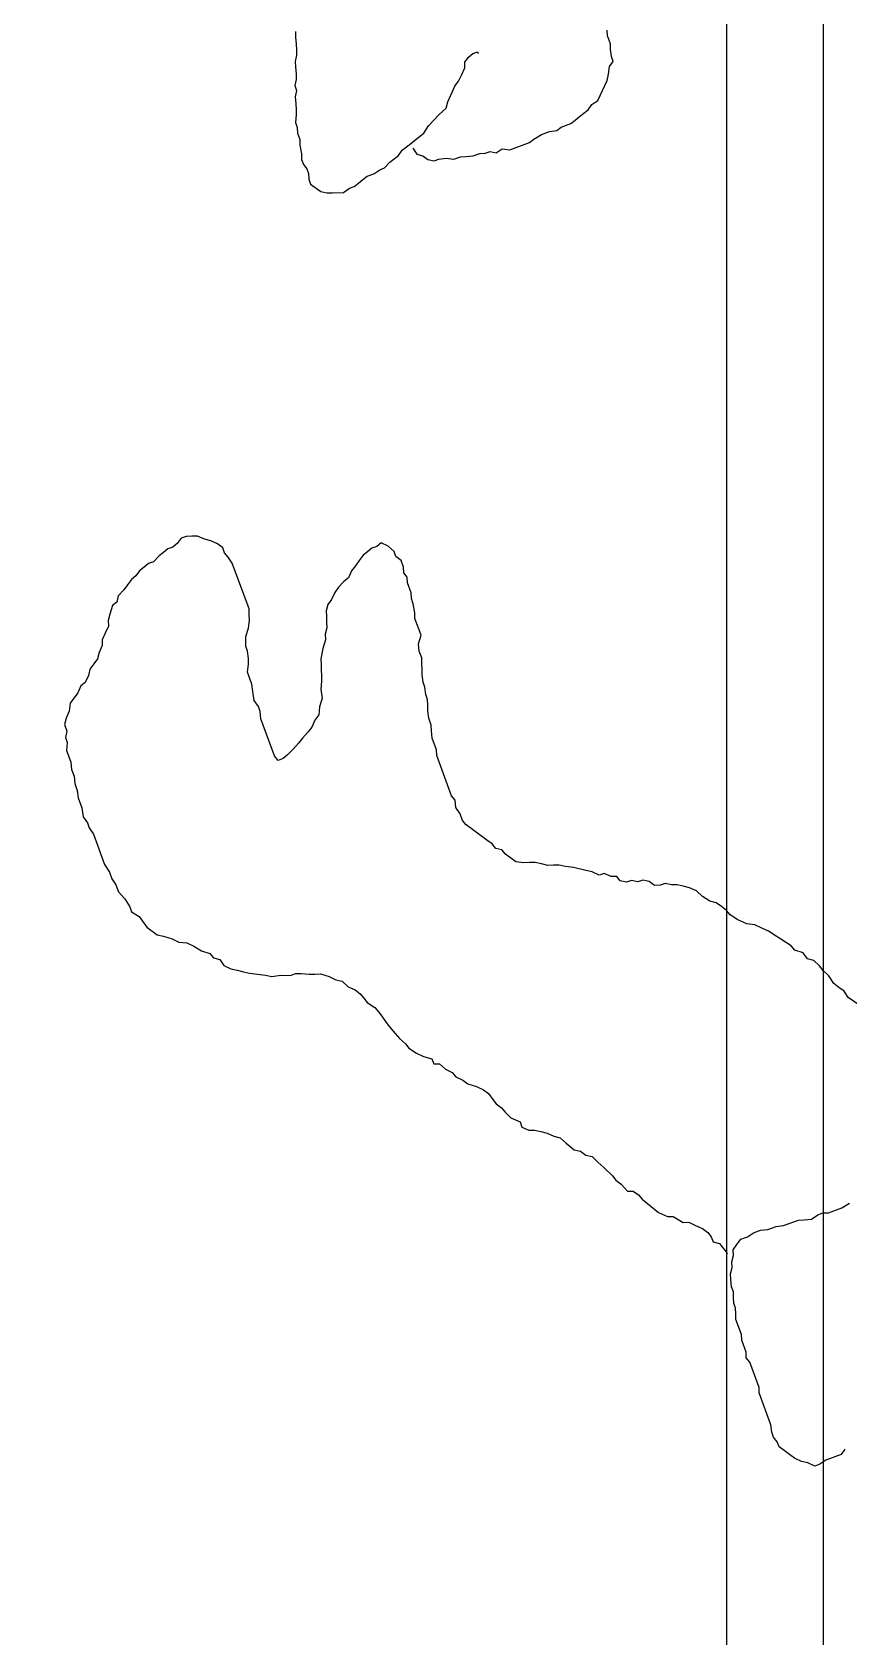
# Model space of a CAD drawing. Header units: millimetres. Extents: x 33350 to 35310, y -217097 to -211540.
# Drawn here: x 34140.99 to 34166.3, y -212691 to -212641.27 of the extents above; entities that cross this region are included whole.
import ezdxf
from ezdxf.enums import TextEntityAlignment as Align

# ---------------------------------------------------------------- set-up
doc = ezdxf.new("R2010")
doc.units = ezdxf.units.MM
doc.header["$LTSCALE"] = 60
doc.header["$MEASUREMENT"] = 0
for name, color, linetype, lineweight in [('-DWG_DETAY1', 7, 'Continuous', 25), ('NO', 7, 'Continuous', 0), ('PLAN', 253, 'Continuous', 0)]:
    doc.layers.add(name, color=color, linetype=linetype, lineweight=lineweight)
doc.layers.add('BL-G', color=102, linetype='Continuous')
doc.layers.add('OC-Mutfak_Ekipman', color=252, linetype='Continuous')
doc.styles.add('ROMANS', font='ROMANSTW.SHX', dxfattribs={"width": 0.8})

# ---------------------------------------------------------------- blocks, each defined once
blk = doc.blocks.new('E_180')
at = {"layer": '-DWG_DETAY1', "color": 0}
blk.add_lwpolyline([(3, -62), (3, -3), (177, -3), (177, -62, -0.414214), (172, -67), (8, -67, -0.414214)], format="xyb", close=True, dxfattribs=at)
blk = doc.blocks.new('EHN180')
at = {"layer": '-DWG_DETAY1', "color": 0}
blk.add_lwpolyline([(9, -9), (171, -9, -0.414214), (174, -12), (174, -61, -0.414214), (171, -64), (9, -64, -0.414214), (6, -61), (6, -12, -0.414214)], format="xyb", close=True, dxfattribs=at)
at = {"layer": 'PLAN', "color": 0, "linetype": 'Continuous'}
blk.add_blockref('E_180', (0, 0), dxfattribs=at)
at = {"layer": 'NO', "linetype": 'Continuous', "style": 'ROMANS', "width": 0.8}
blk.add_attdef('NO', text='', height=10, dxfattribs=at).set_placement((157, -55), align=Align.MIDDLE)
blk = doc.blocks.new('İNSAN-1')
for p, q in [((-19.867, -14.88), (-19.631, -15.204)), ((-33.638, -15.312), (-33.799, -15.43)), ((-26.309, -15.821), (-26.155, -15.405)), ((-26.155, -15.405), (-26.007, -15.163)), ((-19.631, -15.204), (-19.441, -15.333)), ((-19.441, -15.333), (-19.323, -15.494)), ((-33.972, -15.899), (-34.101, -16.088)), ((-33.799, -15.43), (-33.972, -15.899)), ((-26.314, -15.997), (-26.309, -15.821)), ((-19.323, -15.494), (-19.205, -15.656)), ((-19.205, -15.656), (-18.964, -15.804)), ((-18.964, -15.804), (-18.794, -15.985)), ((-34.101, -16.088), (-34.158, -16.244)), ((-34.158, -16.244), (-34.059, -16.458)), ((-26.525, -16.57), (-26.501, -16.342)), ((-26.501, -16.342), (-26.372, -16.153)), ((-26.372, -16.153), (-26.314, -15.997)), ((-18.794, -15.985), (-18.657, -16.095)), ((-18.657, -16.095), (-18.486, -16.276)), ((-18.486, -16.276), (-18.44, -16.47)), ((-34.059, -16.458), (-34.013, -16.653)), ((-34.013, -16.653), (-33.914, -16.867)), ((-33.914, -16.867), (-33.796, -17.028)), ((-26.703, -17.214), (-26.531, -16.745)), ((-26.531, -16.745), (-26.525, -16.57)), ((-18.44, -16.47), (-18.25, -16.599)), ((-18.25, -16.599), (-18.171, -16.865)), ((-18.171, -16.865), (-18.034, -16.975)), ((-33.796, -17.028), (-33.678, -17.19)), ((-33.678, -17.19), (-33.56, -17.352)), ((-33.56, -17.352), (-33.404, -17.409)), ((-26.728, -17.442), (-26.703, -17.214)), ((-18.034, -16.975), (-17.732, -17.441)), ((-33.404, -17.409), (-33.266, -17.519)), ((-33.266, -17.519), (-33.11, -17.577)), ((-33.11, -17.577), (-32.882, -17.601)), ((-32.882, -17.601), (-31.892, -17.966)), ((-26.848, -17.93), (-26.824, -17.702)), ((-26.824, -17.702), (-26.728, -17.442)), ((-17.732, -17.441), (-17.581, -17.674)), ((-17.581, -17.674), (-17.482, -17.888)), ((-17.482, -17.888), (-17.383, -18.102)), ((-31.892, -17.966), (-31.717, -17.971)), ((-31.717, -17.971), (-30.935, -18.259)), ((-30.935, -18.259), (-30.798, -18.369)), ((-30.798, -18.369), (-30.622, -18.374)), ((-30.622, -18.374), (-30.257, -18.508)), ((-27.13, -18.536), (-27.054, -18.327)), ((-27.054, -18.327), (-26.925, -18.138)), ((-26.925, -18.138), (-26.848, -17.93)), ((-17.383, -18.102), (-17.355, -18.348)), ((-17.355, -18.348), (-17.224, -18.633)), ((-30.257, -18.508), (-30.082, -18.514)), ((-30.082, -18.514), (-29.613, -18.687)), ((-29.613, -18.687), (-29.437, -18.692)), ((-29.437, -18.692), (-29.262, -18.698)), ((-29.262, -18.698), (-29.105, -18.755)), ((-29.105, -18.755), (-28.93, -18.761)), ((-28.93, -18.761), (-28.754, -18.766)), ((-28.754, -18.766), (-28.598, -18.824)), ((-28.598, -18.824), (-28.37, -18.848)), ((-28.37, -18.848), (-28.195, -18.854)), ((-28.195, -18.854), (-28, -18.807)), ((-28, -18.807), (-27.824, -18.813)), ((-27.824, -18.813), (-27.63, -18.766)), ((-27.63, -18.766), (-27.454, -18.771)), ((-27.454, -18.771), (-27.292, -18.654)), ((-27.292, -18.654), (-27.13, -18.536)), ((-17.224, -18.633), (-17.073, -18.866)), ((-17.073, -18.866), (-16.936, -18.976)), ((-27.531, -18.98), (-27.583, -18.961)), ((-27.394, -19.089), (-27.531, -18.98)), ((-27.256, -19.199), (-27.394, -19.089)), ((-27.21, -19.394), (-27.256, -19.199)), ((-27.053, -19.451), (-27.21, -19.394)), ((-16.936, -18.976), (-16.818, -19.138)), ((-16.818, -19.138), (-16.7, -19.3)), ((-16.7, -19.3), (-16.653, -19.494)), ((-26.916, -19.561), (-27.053, -19.451)), ((-26.798, -19.723), (-26.916, -19.561)), ((-26.699, -19.937), (-26.798, -19.723)), ((-16.653, -19.494), (-16.502, -19.727)), ((-16.502, -19.727), (-16.332, -19.908)), ((-26.6, -20.15), (-26.699, -19.937)), ((-26.606, -20.326), (-26.6, -20.15)), ((-26.422, -20.63), (-26.606, -20.326)), ((-16.332, -19.908), (-16.233, -20.122)), ((-16.233, -20.122), (-16.186, -20.317)), ((-16.186, -20.317), (-16.14, -20.511)), ((-26.427, -20.806), (-26.422, -20.63)), ((-26.296, -21.091), (-26.427, -20.806)), ((-16.098, -20.881), (-16.156, -21.038)), ((-16.14, -20.511), (-16.145, -20.687)), ((-16.145, -20.687), (-16.098, -20.881)), ((-25.889, -21.595), (-26.296, -21.091)), ((-16.156, -21.038), (-16.161, -21.213)), ((-16.161, -21.213), (-16.043, -21.375)), ((-16.043, -21.375), (-15.996, -21.57)), ((-25.752, -21.705), (-25.889, -21.595)), ((-25.634, -21.867), (-25.752, -21.705)), ((-25.64, -22.042), (-25.634, -21.867)), ((-15.996, -21.57), (-16.054, -21.726)), ((-16.054, -21.726), (-16.007, -21.921)), ((-25.417, -22.242), (-25.64, -22.042)), ((-25.299, -22.404), (-25.417, -22.242)), ((-16.007, -21.921), (-16.065, -22.077)), ((-16.065, -22.077), (-16.018, -22.271)), ((-16.018, -22.271), (-15.881, -22.381)), ((-25.162, -22.514), (-25.299, -22.404)), ((-24.907, -22.785), (-25.162, -22.514)), ((-24.737, -22.966), (-24.907, -22.785)), ((-15.881, -22.381), (-15.886, -22.557)), ((-15.886, -22.557), (-15.788, -22.77)), ((-15.788, -22.77), (-15.845, -22.927)), ((8.16, -22.967), (8.785, -22.678)), ((8.785, -22.678), (8.974, -22.633)), ((8.974, -22.633), (9.215, -22.606)), ((9.215, -22.606), (9.372, -22.491)), ((9.372, -22.491), (9.525, -22.548)), ((9.525, -22.548), (9.746, -22.572)), ((9.746, -22.572), (9.917, -22.577)), ((9.917, -22.577), (10.171, -22.67)), ((10.171, -22.67), (10.342, -22.676)), ((-24.567, -23.147), (-24.737, -22.966)), ((-24.52, -23.341), (-24.567, -23.147)), ((-24.402, -23.503), (-24.52, -23.341)), ((-15.845, -22.927), (-15.746, -23.141)), ((-15.746, -23.141), (-15.699, -23.335)), ((-15.699, -23.335), (-15.606, -23.724)), ((7.77, -23.4), (7.877, -23.266)), ((7.877, -23.266), (8.034, -23.151)), ((8.034, -23.151), (8.16, -22.967)), ((-24.355, -23.698), (-24.402, -23.503)), ((-24.152, -23.95), (-24.355, -23.698)), ((-15.606, -23.724), (-15.579, -23.971)), ((7.337, -24.105), (7.449, -23.8)), ((7.449, -23.8), (7.556, -23.667)), ((7.556, -23.667), (7.663, -23.533)), ((7.663, -23.533), (7.77, -23.4)), ((-23.982, -24.131), (-24.152, -23.95)), ((-23.935, -24.326), (-23.982, -24.131)), ((-23.837, -24.54), (-23.935, -24.326)), ((-15.579, -23.971), (-15.532, -24.166)), ((-15.537, -24.341), (-15.543, -24.517)), ((-15.532, -24.166), (-15.537, -24.341)), ((7.206, -24.46), (7.23, -24.238)), ((7.23, -24.238), (7.337, -24.105)), ((-23.79, -24.734), (-23.837, -24.54)), ((-23.743, -24.929), (-23.79, -24.734)), ((-15.543, -24.517), (-15.496, -24.711)), ((-15.496, -24.711), (-15.449, -24.906)), ((6.969, -24.949), (7.113, -24.714)), ((7.113, -24.714), (7.206, -24.46)), ((-23.749, -25.104), (-23.743, -24.929)), ((-23.65, -25.318), (-23.749, -25.104)), ((-23.493, -25.376), (-23.65, -25.318)), ((-15.455, -25.082), (-15.46, -25.257)), ((-15.46, -25.257), (-15.433, -25.504)), ((-15.449, -24.906), (-15.455, -25.082)), ((6.638, -25.691), (6.862, -25.082)), ((6.862, -25.082), (6.969, -24.949)), ((-23.362, -25.661), (-23.493, -25.376)), ((-23.192, -25.842), (-23.362, -25.661)), ((-23.054, -25.951), (-23.192, -25.842)), ((-15.433, -25.504), (-15.197, -25.827)), ((-15.197, -25.827), (-15.059, -25.937)), ((6.665, -25.931), (6.638, -25.691)), ((-22.936, -26.113), (-23.054, -25.951)), ((-22.799, -26.223), (-22.936, -26.113)), ((-22.61, -26.352), (-22.799, -26.223)), ((-22.492, -26.513), (-22.61, -26.352)), ((-15.059, -25.937), (-15.013, -26.132)), ((-15.013, -26.132), (-14.875, -26.241)), ((-14.875, -26.241), (-14.757, -26.403)), ((6.529, -26.457), (6.585, -26.305)), ((6.539, -26.116), (6.665, -25.931)), ((6.585, -26.305), (6.539, -26.116)), ((-22.393, -26.727), (-22.492, -26.513)), ((-22.313, -26.993), (-22.393, -26.727)), ((-14.757, -26.403), (-14.521, -26.726)), ((-14.521, -26.726), (-14.403, -26.888)), ((6.425, -27.053), (6.449, -26.831)), ((6.449, -26.831), (6.523, -26.628)), ((6.523, -26.628), (6.529, -26.457)), ((9.508, -26.978), (9.615, -26.844)), ((9.615, -26.844), (9.671, -26.692)), ((9.671, -26.692), (9.62, -26.674)), ((-22.195, -27.155), (-22.313, -26.993)), ((-22.097, -27.369), (-22.195, -27.155)), ((-14.403, -26.888), (-14.285, -27.05)), ((-14.285, -27.05), (-14.148, -27.16)), ((-14.148, -27.16), (-13.94, -27.236)), ((-13.94, -27.236), (-13.75, -27.365)), ((6.345, -27.427), (6.42, -27.224)), ((6.42, -27.224), (6.425, -27.053)), ((8.605, -27.395), (8.763, -27.28)), ((8.763, -27.28), (8.971, -27.184)), ((8.971, -27.184), (9.179, -27.087)), ((9.179, -27.087), (9.35, -27.093)), ((9.35, -27.093), (9.508, -26.978)), ((-21.959, -27.478), (-22.097, -27.369)), ((-21.861, -27.692), (-21.959, -27.478)), ((-21.69, -27.873), (-21.861, -27.692)), ((-13.75, -27.365), (-13.523, -27.39)), ((-13.523, -27.39), (-13.386, -27.5)), ((-13.386, -27.5), (-12.135, -27.96)), ((6.372, -27.667), (6.345, -27.427)), ((6.348, -27.889), (6.372, -27.667)), ((7.734, -27.881), (7.929, -27.664)), ((7.929, -27.664), (8.119, -27.619)), ((8.119, -27.619), (8.327, -27.523)), ((8.327, -27.523), (8.605, -27.395)), ((-21.696, -28.049), (-21.69, -27.873)), ((-21.539, -28.106), (-21.696, -28.049)), ((-21.46, -28.372), (-21.539, -28.106)), ((-12.135, -27.96), (-11.959, -27.965)), ((-11.959, -27.965), (-11.594, -28.1)), ((-11.594, -28.1), (-11.367, -28.124)), ((-11.367, -28.124), (-11.191, -28.13)), ((-11.191, -28.13), (-10.983, -28.207)), ((-10.983, -28.207), (-10.755, -28.231)), ((-10.755, -28.231), (-10.579, -28.237)), ((-10.579, -28.237), (-10.404, -28.242)), ((-10.404, -28.242), (-10.248, -28.3)), ((-10.248, -28.3), (-10.02, -28.324)), ((-10.02, -28.324), (-9.864, -28.382)), ((6.292, -28.041), (6.348, -27.889)), ((6.337, -28.231), (6.292, -28.041)), ((6.452, -28.388), (6.337, -28.231)), ((7.155, -28.359), (7.382, -28.212)), ((7.382, -28.212), (7.558, -28.046)), ((7.558, -28.046), (7.734, -27.881)), ((-21.361, -28.586), (-21.46, -28.372)), ((-21.21, -28.819), (-21.361, -28.586)), ((-21.073, -28.929), (-21.21, -28.819)), ((-9.864, -28.382), (-9.636, -28.407)), ((-9.636, -28.407), (-9.46, -28.412)), ((-9.46, -28.412), (-9.285, -28.418)), ((-9.285, -28.418), (-9.109, -28.423)), ((-9.109, -28.423), (-8.901, -28.5)), ((-8.901, -28.5), (-8.673, -28.524)), ((-8.673, -28.524), (-8.407, -28.445)), ((-8.407, -28.445), (-7.886, -28.637)), ((-7.886, -28.637), (-7.71, -28.642)), ((-7.71, -28.642), (-7.431, -28.686)), ((-7.431, -28.686), (-7.274, -28.744)), ((-7.274, -28.744), (-7.099, -28.749)), ((-7.099, -28.749), (-6.786, -28.864)), ((6.498, -28.578), (6.452, -28.388)), ((6.682, -28.703), (6.498, -28.578)), ((6.727, -28.893), (6.834, -28.759)), ((6.834, -28.759), (7.048, -28.492)), ((7.048, -28.492), (7.155, -28.359)), ((-20.903, -29.11), (-21.073, -28.929)), ((-20.68, -29.31), (-20.903, -29.11)), ((-20.543, -29.419), (-20.68, -29.31)), ((-6.786, -28.864), (-6.61, -28.87)), ((-6.61, -28.87), (-6.473, -28.979)), ((-6.473, -28.979), (-6.298, -28.985)), ((-6.298, -28.985), (-6.089, -29.062)), ((-6.089, -29.062), (-5.971, -29.223)), ((-5.971, -29.223), (-5.815, -29.281)), ((-5.815, -29.281), (-5.645, -29.462)), ((6.249, -29.408), (6.356, -29.275)), ((6.356, -29.275), (6.463, -29.141)), ((6.463, -29.141), (6.621, -29.027)), ((6.621, -29.027), (6.727, -28.893)), ((-20.406, -29.529), (-20.543, -29.419)), ((-20.217, -29.658), (-20.406, -29.529)), ((-20.08, -29.767), (-20.217, -29.658)), ((-19.942, -29.877), (-20.08, -29.767)), ((-5.656, -29.813), (-5.713, -29.969)), ((-5.546, -29.676), (-5.656, -29.813)), ((-5.645, -29.462), (-5.546, -29.676)), ((5.892, -29.911), (6.017, -29.726)), ((6.017, -29.726), (6.073, -29.574)), ((6.073, -29.574), (6.249, -29.408)), ((-19.791, -30.11), (-19.942, -29.877)), ((-19.654, -30.22), (-19.791, -30.11)), ((-19.517, -30.329), (-19.654, -30.22)), ((-19.399, -30.491), (-19.517, -30.329)), ((-5.932, -30.243), (-6.094, -30.361)), ((-5.823, -30.106), (-5.932, -30.243)), ((-5.713, -29.969), (-5.823, -30.106)), ((5.603, -30.381), (5.71, -30.247)), ((5.71, -30.247), (5.817, -30.114)), ((5.817, -30.114), (5.892, -29.911)), ((-19.3, -30.705), (-19.399, -30.491)), ((-19.13, -30.886), (-19.3, -30.705)), ((-6.741, -30.833), (-6.922, -31.003)), ((-6.632, -30.696), (-6.741, -30.833)), ((-6.418, -30.597), (-6.632, -30.696)), ((-6.256, -30.479), (-6.418, -30.597)), ((-6.094, -30.361), (-6.256, -30.479)), ((5.315, -30.851), (5.441, -30.666)), ((5.441, -30.666), (5.497, -30.514)), ((5.497, -30.514), (5.603, -30.381)), ((-19.083, -31.081), (-19.13, -30.886)), ((-18.985, -31.294), (-19.083, -31.081)), ((-18.905, -31.56), (-18.985, -31.294)), ((-7.298, -31.219), (-7.46, -31.337)), ((-7.084, -31.121), (-7.298, -31.219)), ((-6.922, -31.003), (-7.084, -31.121)), ((5.299, -31.363), (5.304, -31.192)), ((5.304, -31.192), (5.315, -30.851)), ((-18.916, -31.911), (-18.91, -31.736)), ((-18.91, -31.736), (-18.905, -31.56)), ((-11.039, -31.735), (-11.253, -31.834)), ((-10.877, -31.617), (-11.039, -31.735)), ((-10.63, -31.59), (-10.877, -31.617)), ((-10.364, -31.51), (-10.63, -31.59)), ((-10.084, -31.554), (-10.364, -31.51)), ((-9.838, -31.527), (-10.084, -31.554)), ((-9.662, -31.532), (-9.838, -31.527)), ((-9.486, -31.538), (-9.662, -31.532)), ((-9.311, -31.543), (-9.486, -31.538)), ((-9.135, -31.549), (-9.311, -31.543)), ((-8.817, -31.488), (-9.135, -31.549)), ((-8.551, -31.409), (-8.817, -31.488)), ((-8.376, -31.414), (-8.551, -31.409)), ((-8.181, -31.368), (-8.376, -31.414)), ((-8.005, -31.373), (-8.181, -31.368)), ((-7.83, -31.378), (-8.005, -31.373)), ((-7.654, -31.384), (-7.83, -31.378)), ((-7.46, -31.337), (-7.654, -31.384)), ((5.345, -31.553), (5.299, -31.363)), ((5.575, -31.868), (5.345, -31.553)), ((-18.888, -32.158), (-18.916, -31.911)), ((-18.894, -32.334), (-18.888, -32.158)), ((-11.757, -32.24), (-11.938, -32.41)), ((-11.595, -32.122), (-11.757, -32.24)), ((-11.414, -31.952), (-11.595, -32.122)), ((-11.253, -31.834), (-11.414, -31.952)), ((5.727, -31.924), (5.575, -31.868)), ((5.898, -31.929), (5.727, -31.924)), ((6.05, -31.986), (5.898, -31.929)), ((6.184, -32.092), (6.05, -31.986)), ((6.336, -32.148), (6.184, -32.092)), ((6.507, -32.154), (6.336, -32.148)), ((6.78, -32.196), (6.507, -32.154)), ((6.951, -32.202), (6.78, -32.196)), ((7.154, -32.277), (6.951, -32.202)), ((7.325, -32.282), (7.154, -32.277)), ((7.477, -32.338), (7.325, -32.282)), ((7.717, -32.311), (7.477, -32.338)), ((7.888, -32.317), (7.717, -32.311)), ((8.059, -32.322), (7.888, -32.317)), ((8.281, -32.346), (8.059, -32.322)), ((8.471, -32.3), (8.281, -32.346)), ((8.623, -32.357), (8.471, -32.3)), ((8.813, -32.311), (8.623, -32.357)), ((8.984, -32.316), (8.813, -32.311)), ((9.205, -32.34), (8.984, -32.316)), ((9.566, -32.3), (9.376, -32.346)), ((9.737, -32.306), (9.566, -32.3)), ((9.908, -32.311), (9.737, -32.306)), ((10.13, -32.335), (9.908, -32.311)), ((-18.987, -33.068), (-18.943, -32.789)), ((-18.951, -32.49), (-18.894, -32.334)), ((-18.943, -32.789), (-18.951, -32.49)), ((-12.229, -32.717), (-12.286, -32.873)), ((-12.119, -32.58), (-12.229, -32.717)), ((-11.938, -32.41), (-12.119, -32.58)), ((9.376, -32.346), (9.205, -32.34)), ((10.301, -32.34), (10.13, -32.335)), ((-18.94, -33.263), (-18.987, -33.068)), ((-18.912, -33.51), (-18.94, -33.263)), ((-12.286, -32.873), (-12.149, -32.983)), ((-12.149, -32.983), (-11.002, -33.405)), ((-18.885, -33.756), (-18.912, -33.51)), ((-18.838, -33.951), (-18.885, -33.756)), ((-11.002, -33.405), (-10.775, -33.429)), ((-10.775, -33.429), (-10.618, -33.487)), ((-10.618, -33.487), (-10.429, -33.616)), ((-10.429, -33.616), (-10.149, -33.66)), ((-10.149, -33.66), (-9.922, -33.684)), ((-9.922, -33.684), (-9.557, -33.819)), ((-9.557, -33.819), (-9.31, -33.791)), ((-9.31, -33.791), (-9.134, -33.797)), ((-9.134, -33.797), (-8.907, -33.821)), ((-8.451, -33.871), (-8.185, -33.791)), ((-8.185, -33.791), (-7.939, -33.764)), ((-7.939, -33.764), (-7.763, -33.769)), ((-7.763, -33.769), (-7.588, -33.775)), ((-7.588, -33.775), (-6.18, -34.293)), ((-18.791, -34.146), (-18.838, -33.951)), ((-18.745, -34.34), (-18.791, -34.146)), ((-8.907, -33.821), (-8.75, -33.879)), ((-8.75, -33.879), (-8.451, -33.871)), ((-6.18, -34.293), (-5.991, -34.422)), ((-18.646, -34.554), (-18.745, -34.34)), ((-18.457, -34.683), (-18.646, -34.554)), ((-18.41, -34.878), (-18.457, -34.683)), ((-5.991, -34.422), (-5.854, -34.531)), ((-5.854, -34.531), (-5.697, -34.589)), ((-5.697, -34.589), (-5.579, -34.75)), ((-5.579, -34.75), (-5.481, -34.964)), ((-18.273, -34.987), (-18.41, -34.878)), ((-18.193, -35.253), (-18.273, -34.987)), ((-18.042, -35.486), (-18.193, -35.253)), ((-5.481, -34.964), (-5.434, -35.159)), ((-5.434, -35.159), (-5.335, -35.373)), ((-17.943, -35.7), (-18.042, -35.486)), ((-17.916, -35.947), (-17.943, -35.7)), ((-5.346, -35.724), (-5.403, -35.88)), ((-5.34, -35.548), (-5.346, -35.724)), ((-5.335, -35.373), (-5.34, -35.548)), ((-17.817, -36.161), (-17.916, -35.947)), ((-17.737, -36.427), (-17.817, -36.161)), ((-5.732, -36.291), (-5.842, -36.428)), ((-5.675, -36.135), (-5.732, -36.291)), ((-5.565, -35.998), (-5.675, -36.135)), ((-5.403, -35.88), (-5.565, -35.998)), ((-17.691, -36.621), (-17.737, -36.427)), ((-17.455, -36.945), (-17.691, -36.621)), ((-6.133, -36.735), (-6.19, -36.892)), ((-5.952, -36.565), (-6.133, -36.735)), ((-5.842, -36.428), (-5.952, -36.565)), ((-17.265, -37.074), (-17.455, -36.945)), ((-17.128, -37.183), (-17.265, -37.074)), ((-16.977, -37.416), (-17.128, -37.183)), ((-6.571, -37.284), (-6.681, -37.421)), ((-6.409, -37.166), (-6.571, -37.284)), ((-6.3, -37.029), (-6.409, -37.166)), ((-6.19, -36.892), (-6.3, -37.029)), ((-16.821, -37.474), (-16.977, -37.416)), ((-16.579, -37.622), (-16.821, -37.474)), ((-16.357, -37.822), (-16.579, -37.622)), ((-7.004, -37.657), (-7.185, -37.827)), ((-6.843, -37.539), (-7.004, -37.657)), ((-6.681, -37.421), (-6.843, -37.539)), ((-16.149, -37.899), (-16.357, -37.822)), ((-15.959, -38.028), (-16.149, -37.899)), ((-15.751, -38.104), (-15.959, -38.028)), ((-15.509, -38.252), (-15.751, -38.104)), ((-14.571, -38.598), (-15.509, -38.252)), ((-8.34, -38.23), (-8.554, -38.329)), ((-8.126, -38.131), (-8.34, -38.23)), ((-7.95, -38.137), (-8.126, -38.131)), ((-7.756, -38.09), (-7.95, -38.137)), ((-7.49, -38.01), (-7.756, -38.09)), ((-7.38, -37.873), (-7.49, -38.01)), ((-7.185, -37.827), (-7.38, -37.873)), ((-14.382, -38.727), (-14.571, -38.598)), ((-14.226, -38.784), (-14.382, -38.727)), ((-14.036, -38.913), (-14.226, -38.784)), ((-9.656, -38.751), (-9.87, -38.85)), ((-9.461, -38.704), (-9.656, -38.751)), ((-9.3, -38.586), (-9.461, -38.704)), ((-9.138, -38.468), (-9.3, -38.586)), ((-8.943, -38.422), (-9.138, -38.468)), ((-8.729, -38.323), (-8.943, -38.422)), ((-8.554, -38.329), (-8.729, -38.323)), ((-13.756, -38.957), (-14.036, -38.913)), ((-13.444, -39.072), (-13.756, -38.957)), ((-13.216, -39.097), (-13.444, -39.072)), ((-13.008, -39.173), (-13.216, -39.097)), ((-12.78, -39.198), (-13.008, -39.173)), ((-12.571, -39.275), (-12.78, -39.198)), ((-12.344, -39.299), (-12.571, -39.275)), ((-10.194, -39.085), (-10.517, -39.321)), ((-9.98, -38.987), (-10.194, -39.085)), ((-9.87, -38.85), (-9.98, -38.987)), ((-11.979, -39.434), (-12.344, -39.299)), ((-11.732, -39.406), (-11.979, -39.434)), ((-11.576, -39.464), (-11.732, -39.406)), ((-11.381, -39.417), (-11.576, -39.464)), ((-11.173, -39.494), (-11.381, -39.417)), ((-10.978, -39.447), (-11.173, -39.494)), ((-10.764, -39.349), (-10.978, -39.447)), ((-10.517, -39.321), (-10.764, -39.349))]:
    blk.add_line(p, q)

msp = doc.modelspace()

# ---------------------------------------------------------------- block references
at = {"layer": 'BL-G', "linetype": 'Continuous', "rotation": 89.99999999999999}
msp.add_blockref('EHN180', (34098.505, -212724.093), dxfattribs=at)
at = {"layer": 'OC-Mutfak_Ekipman', "xscale": -1, "rotation": 270}
msp.add_blockref('İNSAN-1', (34181.485, -212651.553), dxfattribs=at)

doc.saveas('drawing.dxf')
